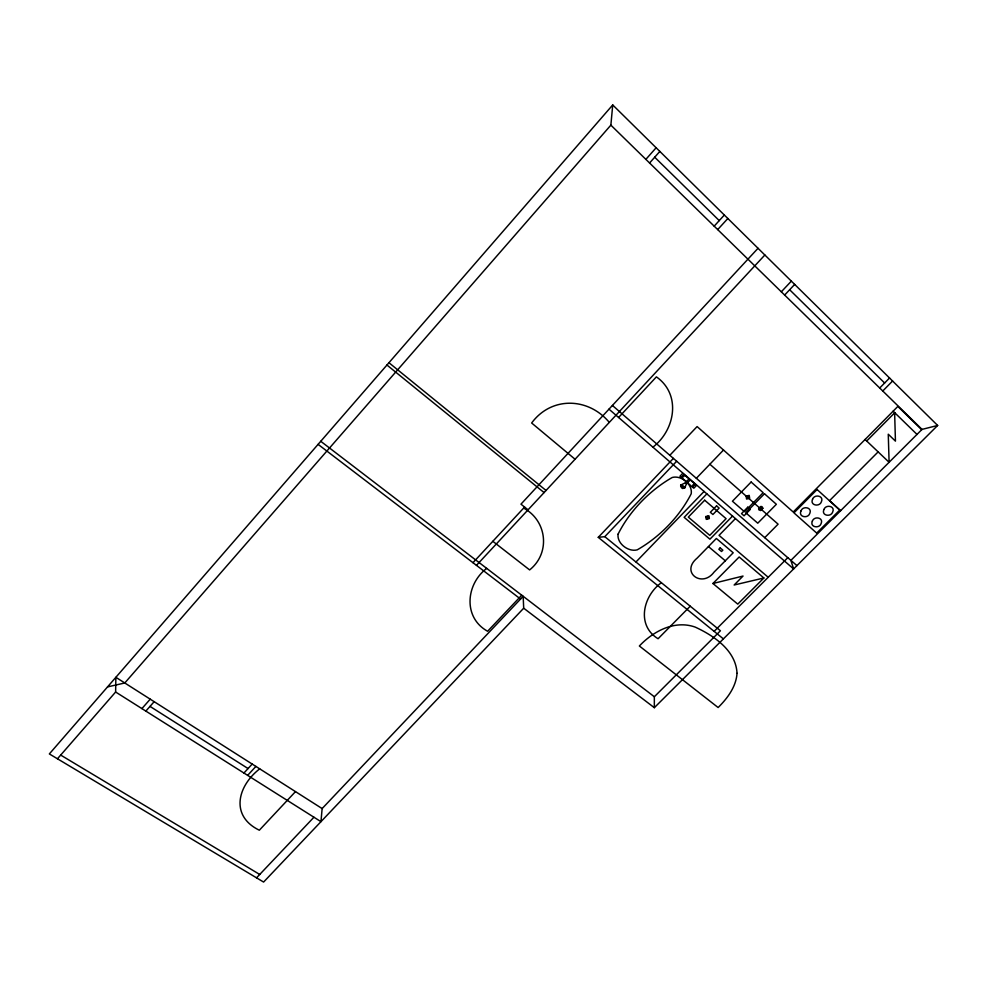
<?xml version="1.0" encoding="UTF-8"?>
<svg xmlns="http://www.w3.org/2000/svg" width="987" height="987" viewBox="0 0 987 987"><rect width="100%" height="100%" fill="white"/><g stroke="black" fill="none" stroke-linecap="round" stroke-linejoin="round"><path stroke-width="1.48" d="M322.132 808.575L115.874 677.304L115.627 692.01L320.96 821.665L322.132 808.575L523.159 596.296L523.702 608.202L654.332 707.679L654.344 696.76L720.424 630.767L604.797 536.669L598.27 537.347L723.397 638.885M107.546 686.903L124.781 682.979L610.867 125.139L612.73 104.943L937.65 425.459L654.332 707.679M612.73 104.943L49.35 753.932L263.603 882.057L523.702 608.202M57.456 758.781L115.627 692.01M141.906 708.604L150.221 699.166M145.854 711.096L154.169 701.683M645.868 159.363L656.133 147.754M649.582 163.003L659.847 151.418M714.181 226.159L724.335 215.03M717.697 229.601L727.851 218.497M243.937 773.031L252.191 764.061M247.638 775.375L255.892 766.418M259.717 768.848C237.583 785.899 229.823 815.928 259.334 830.215L295.483 791.611M758.041 248.268L520.963 504.16L528.045 509.835M472.983 562.689L524.59 507.071M476.45 565.354L764.863 255.004M618.59 417.489L656.392 376.861C681.548 394.529 675.108 430.085 652.9 447.173M486.714 568.389C465.852 584.168 462.817 617.578 487.615 631.261L521.728 595.21M781.322 291.807L791.352 281.135M784.64 295.064L794.671 284.416M256.534 877.838L313.928 817.236M669.84 455.278L697.106 426.569L793.215 512.019L897.849 406.422L921.698 429.727M598.27 537.347L673.393 458.387M604.797 536.669L676.675 461.237M681.4 477.498L684.139 474.636L681.449 477.535M689.062 478.892L685.2 482.927L681.141 484.851L680.611 485.752L681.437 487.689L682.597 488.516L684.744 487.948L686.384 483.938L690.246 479.929M696.341 478.3L723.508 450.023M692.418 487.01L695.144 484.161M636.035 561.911L704.076 491.452M706.852 493.858L684.151 517.336L709.924 539.198L732.527 516.078M661.364 582.712C643.092 595.926 636.072 625.351 658.082 638.737L690.234 606.203M735.438 518.594L719.029 535.361L768.207 577.272M879.701 388.014L889.546 377.996M882.76 391L892.593 381.007M725.297 560.801L733.193 552.782L716.365 538.47L697.143 558.111C680.08 572.238 702.028 588.351 713.996 572.176L725.297 560.801L708.444 546.564M712.935 583.502L739.164 556.976L763.864 577.987L737.758 604.118L712.935 583.502L743.038 576.05L734.143 585.007L763.864 577.987M764.74 537.668L778.101 524.171L709.863 464.223M866.697 441.029L894.753 412.739M878.134 451.886L829.573 500.619L840.653 510.686M714.119 631.359L787.799 557.68M937.65 425.459L922.031 429.394L790.895 560.369L793.61 568.931L608.979 409.161M60.688 755.08L259.729 874.47M150.012 706.396L248.058 768.552M320.75 441.288L654.344 696.76M318.098 444.36L520.556 599.047M492.834 541.295L529.624 569.918C550.684 553.127 547.119 520.704 523.641 508.095M386.953 365.03L544.084 492.575M388.952 362.722L546.045 490.465M575.063 459.239L531.648 423.004C551.523 396.046 588.499 397.428 609.3 422.399M686.323 481.755L679.944 476.252L682.683 473.378L696.551 485.37L693.812 488.207L687.507 482.779M685.471 482.643L686.656 483.667M612.409 405.46L796.941 565.613M865.068 439.474L889.102 462.286L888.263 434.218L895.443 441.127L894.629 412.628M893.136 411.172L917.009 434.416M610.867 125.139L922.031 429.394M654.714 157.217L719.252 220.607M789.649 289.746L884.623 383.018M681.24 484.79C680.783 488.984 689.518 489.256 681.24 484.79M618.072 534.177C616.789 543.516 628.448 552.226 637.207 549.858C659.624 537.051 679.438 516.781 691.208 493.784C692.8 484.37 681.203 475.031 672.233 477.474C649.693 490.403 629.718 510.908 618.072 534.177M737.03 673.344C736.068 686.903 727.444 698.278 718.129 707.531L639.366 645.991C653.357 631.174 674.726 619.762 695.267 627.127C714.082 635.788 735.969 650.606 737.03 673.344M800.963 510.945C798.138 517.114 807.983 518.878 809.772 513.499C812.609 507.318 802.739 505.541 800.963 510.945M812.548 499.262C809.685 505.467 819.568 507.256 821.369 501.84C824.244 495.634 814.349 493.821 812.548 499.262M812.35 521.111C809.537 527.255 819.321 528.97 821.098 523.641C823.935 517.484 814.127 515.769 812.35 521.111M823.923 509.514C821.048 515.683 830.881 517.435 832.67 512.056C835.545 505.887 825.712 504.123 823.923 509.514M708.814 517.435L707.556 518.718L706.334 517.682L707.593 516.398L708.814 517.435M705.804 516.559L706.285 519.384L709.345 518.557L708.863 515.732L705.804 516.559M749.133 497.09L747.862 498.386L746.665 497.337L747.936 496.042L749.133 497.09M746.147 496.202L746.579 499.052L749.651 498.238L749.207 495.375L746.147 496.202M761.952 508.354L760.681 509.65L759.496 508.613L760.767 507.318L761.952 508.354M762.865 508.268L760.644 510.526L758.892 509.86L758.571 508.7L760.792 506.442L762.026 506.664L762.865 508.268M683.72 476.425C683.09 477.77 682.251 475.253 683.72 476.425M693.367 484.765C692.01 485.444 694.712 486.073 693.367 484.765M704.681 500.212L688.321 517.114L709.789 535.361L726.087 518.668L704.681 500.212M716.574 505.875L710.332 512.29L712.91 514.498L719.141 508.095L716.574 505.875M751.132 482.026L732.44 501.223L744.506 511.735L763.161 492.686L751.132 482.026M747.764 507.207L741.508 513.61L744.038 515.806L750.293 509.415L747.764 507.207M764.469 493.759L745.814 512.796L757.757 523.196L776.362 504.295L764.469 493.759M720.177 547.871L718.844 549.228L721.522 551.499L722.854 550.141L720.177 547.871M817.088 489.515L793.943 512.87L816.693 533.091L839.727 510.069L817.088 489.515"/></g></svg>
